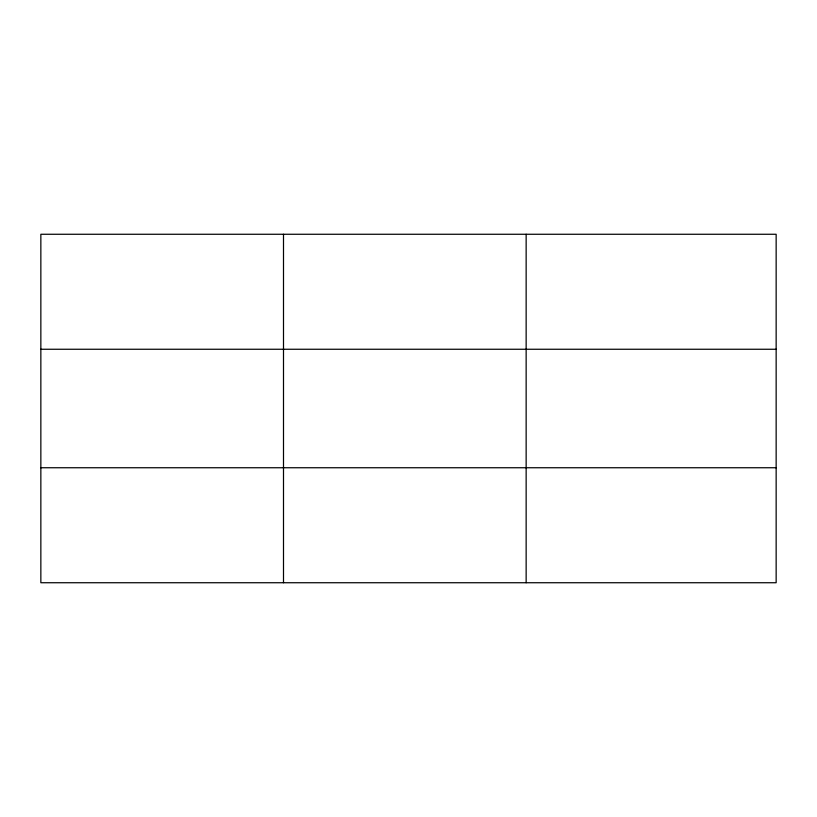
<?xml version="1.0" encoding="UTF-8"?>
<svg xmlns="http://www.w3.org/2000/svg" width="817" height="817" viewBox="0 0 817 817"><rect width="100%" height="100%" fill="white"/><g stroke="black" fill="none" stroke-linecap="round" stroke-linejoin="round"><path stroke-width="1.23" d="M283.499 582.735L283.499 234.265M526.148 582.735L526.148 234.265M776.15 467.743L776.15 582.735L40.85 582.735L40.85 234.265L776.15 234.265L776.15 467.743L40.85 467.743M40.85 349.257L776.15 349.257"/></g></svg>
